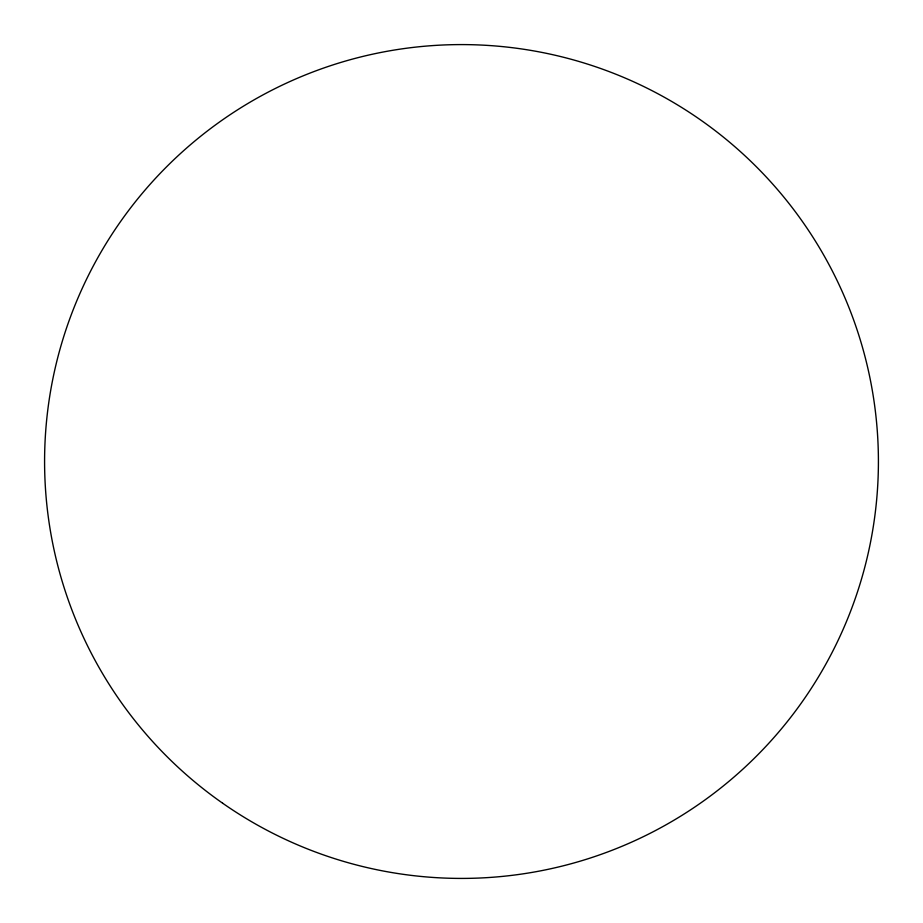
<?xml version="1.0" encoding="UTF-8"?>
<svg xmlns="http://www.w3.org/2000/svg" width="923" height="923" viewBox="0 0 923 923"><rect width="100%" height="100%" fill="white"/><g stroke="black" fill="none" stroke-linecap="round" stroke-linejoin="round"><path stroke-width="1.38" d="M222.605 803.183A416.908 416.908 0 0 0 876.85 497.543A416.908 416.908 0 0 0 285.045 83.774A416.908 416.908 0 0 0 222.605 803.183"/></g></svg>
